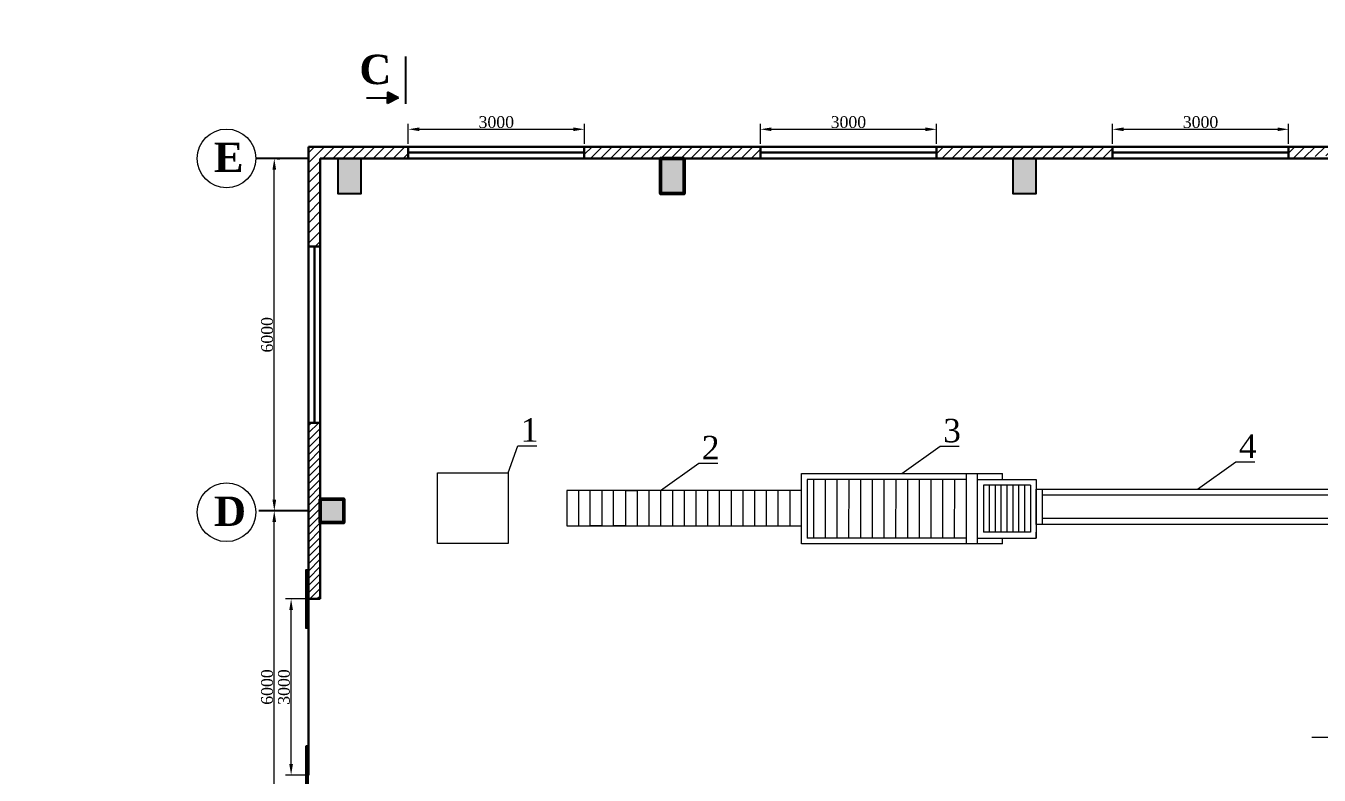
# Model space of a CAD drawing. Header units: inches. Extents: x -4475333 to 345677417, y -211198149 to 2125895.
# Drawn here: x -1977735 to -1955699, y 886805 to 899562 of the extents above; entities that cross this region are included whole.
import ezdxf

# ---------------------------------------------------------------- set-up
doc = ezdxf.new("R2010")
doc.units = ezdxf.units.IN
doc.header["$LTSCALE"] = 150
doc.header["$MEASUREMENT"] = 0
for name, color, linetype, lineweight in [('1. N thuong', 255, 'Continuous', 0), ('chuthichso', 8, 'Continuous', 0), ('cot', 2, 'Continuous', 50), ('KHUNG BVE', 7, 'Continuous', 0), ('NHA XUONG', 80, 'Continuous', 50)]:
    doc.layers.add(name, color=color, linetype=linetype, lineweight=lineweight)
for name, color, linetype in [('BUOC COT', 7, 'Continuous'), ('KHUNG TENMANH', 130, 'Continuous'), ('MATCAT', 132, 'Continuous'), ('NET NHAP', 7, 'Continuous')]:
    doc.layers.add(name, color=color, linetype=linetype)
doc.styles.add('1', font='times.ttf')
doc.styles.add('CHU DAM', font='arialbd.ttf', dxfattribs={"height": 200})
doc.styles.get("Standard").update_dxf_attribs({"font": 'times.ttf', "height": 100})
doc.dimstyles.new('75', dxfattribs={"dimtxt": 200, "dimasz": 188, "dimexe": 94, "dimexo": 47, "dimgap": 20, "dimtad": 1, "dimtoh": 1, "dimdec": 0, "dimtxsty": '1', "dimcen": 2.5, "dimclrt": 256, "dimadec": 0, "dimazin": 0, "dimtfac": 1, "dimtdec": 0, "dimtix": 1, "dimtmove": 0, "dimatfit": 2, "dimfxl": 1, "dimlwd": 9, "dimlwe": 9, "dimarcsym": 0})
pattern_1 = [(225, (-1964129.981659102, 883841.1507948914), (85.53711062740493, -85.53711062740497), [])]

# ---------------------------------------------------------------- blocks, each defined once
blk = doc.blocks.new('*D218')
at = {"layer": 'Defpoints', "color": 0, "lineweight": 0, "ltscale": 3, "transparency": 16777216}
for p in [(-1973582.278267976, 891305.3158348701), (-1973502.970056121, 891305.3158348701), (-1973582.278267976, 885305.3158348701)]:
    blk.add_point(p, dxfattribs=at)
at = {"layer": 'NET NHAP', "color": 0, "lineweight": 9, "ltscale": 3, "transparency": 16777216}
for p, q in [((-1973535.278267976, 891305.3158348701), (-1973408.970056121, 891305.3158348701)), ((-1973502.970056121, 885493.3158348701), (-1973502.970056121, 891117.3158348701)), ((-1973535.278267976, 885305.3158348701), (-1973408.970056121, 885305.3158348701))]:
    blk.add_line(p, q, dxfattribs=at)
at = {"layer": 'NET NHAP', "color": 0, "lineweight": 0, "ltscale": 3, "transparency": 16777216}
for points in [[(-1973534.303389454, 891117.3158348701), (-1973471.636722788, 891117.3158348701), (-1973502.970056121, 891305.3158348701)], [(-1973534.303389454, 885493.3158348701), (-1973471.636722788, 885493.3158348701), (-1973502.970056121, 885305.3158348701)]]:
    blk.add_solid(points, dxfattribs=at)
at = {"layer": 'NET NHAP', "lineweight": 13, "ltscale": 3, "transparency": 16777216, "insert": (-1973624.700409402, 888305.3158348697), "char_height": 200, "attachment_point": 5, "rotation": 90, "style": '1'}
blk.add_mtext('6000', dxfattribs=at)
blk = doc.blocks.new('*D219')
at = {"layer": 'Defpoints', "color": 0, "lineweight": 0, "ltscale": 3, "transparency": 16777216}
for p in [(-1973502.176611537, 897300.4229264325), (-1973502.176611509, 897300.4229264325), (-1973531.534062164, 891305.3158348701)]:
    blk.add_point(p, dxfattribs=at)
at = {"layer": 'NET NHAP', "color": 0, "lineweight": 9, "ltscale": 3, "transparency": 16777216}
for p, q in [((-1973502.176611509, 891493.3158348701), (-1973502.176611509, 897112.4229264325)), ((-1973455.176611537, 897300.4229264325), (-1973408.176611509, 897300.4229264325)), ((-1973484.534062164, 891305.3158348701), (-1973408.176611509, 891305.3158348701))]:
    blk.add_line(p, q, dxfattribs=at)
at = {"layer": 'NET NHAP', "color": 0, "lineweight": 0, "ltscale": 3, "transparency": 16777216}
for points in [[(-1973533.509944842, 897112.4229264325), (-1973470.843278176, 897112.4229264325), (-1973502.176611509, 897300.4229264325)], [(-1973533.509944842, 891493.3158348701), (-1973470.843278176, 891493.3158348701), (-1973502.176611509, 891305.3158348701)]]:
    blk.add_solid(points, dxfattribs=at)
at = {"layer": 'NET NHAP', "lineweight": 13, "ltscale": 3, "transparency": 16777216, "insert": (-1973623.90696479, 894302.8693806509), "char_height": 200, "attachment_point": 5, "rotation": 90, "style": '1'}
blk.add_mtext('6000', dxfattribs=at)
blk = doc.blocks.new('*D223')
at = {"layer": 'Defpoints', "color": 0, "lineweight": 0, "ltscale": 3, "transparency": 16777216}
for p in [(-1962219.686454404, 897801.3222520109), (-1965219.686454404, 897505.3158348701), (-1962219.686454404, 897505.3158348701)]:
    blk.add_point(p, dxfattribs=at)
at = {"layer": 'NET NHAP', "color": 0, "lineweight": 9, "ltscale": 3, "transparency": 16777216}
for p, q in [((-1965219.686454404, 897552.3158348701), (-1965219.686454404, 897895.3222520109)), ((-1965031.686454404, 897801.3222520109), (-1962407.686454404, 897801.3222520109)), ((-1962219.686454404, 897552.3158348701), (-1962219.686454404, 897895.3222520109))]:
    blk.add_line(p, q, dxfattribs=at)
at = {"layer": 'NET NHAP', "color": 0, "lineweight": 0, "ltscale": 3, "transparency": 16777216}
for points in [[(-1965031.686454404, 897832.6555853443), (-1965031.686454404, 897769.9889186776), (-1965219.686454404, 897801.3222520109)], [(-1962407.686454404, 897832.6555853443), (-1962407.686454404, 897769.9889186776), (-1962219.686454404, 897801.3222520109)]]:
    blk.add_solid(points, dxfattribs=at)
at = {"layer": 'NET NHAP', "lineweight": 13, "ltscale": 3, "transparency": 16777216, "insert": (-1963719.686454404, 897923.0526052914), "char_height": 200, "attachment_point": 5, "style": '1'}
blk.add_mtext('3000', dxfattribs=at)
blk = doc.blocks.new('*D224')
at = {"layer": 'Defpoints', "color": 0, "lineweight": 0, "ltscale": 3, "transparency": 16777216}
for p in [(-1956219.686454404, 897801.3222520109), (-1959219.686454404, 897505.3158348701), (-1956219.686454404, 897505.3158348701)]:
    blk.add_point(p, dxfattribs=at)
at = {"layer": 'NET NHAP', "color": 0, "lineweight": 9, "ltscale": 3, "transparency": 16777216}
for p, q in [((-1959219.686454404, 897552.3158348701), (-1959219.686454404, 897895.3222520109)), ((-1959031.686454404, 897801.3222520109), (-1956407.686454404, 897801.3222520109)), ((-1956219.686454404, 897552.3158348701), (-1956219.686454404, 897895.3222520109))]:
    blk.add_line(p, q, dxfattribs=at)
at = {"layer": 'NET NHAP', "color": 0, "lineweight": 0, "ltscale": 3, "transparency": 16777216}
for points in [[(-1959031.686454404, 897832.6555853443), (-1959031.686454404, 897769.9889186776), (-1959219.686454404, 897801.3222520109)], [(-1956407.686454404, 897832.6555853443), (-1956407.686454404, 897769.9889186776), (-1956219.686454404, 897801.3222520109)]]:
    blk.add_solid(points, dxfattribs=at)
at = {"layer": 'NET NHAP', "lineweight": 13, "ltscale": 3, "transparency": 16777216, "insert": (-1957719.686454404, 897923.0526052914), "char_height": 200, "attachment_point": 5, "style": '1'}
blk.add_mtext('3000', dxfattribs=at)
blk = doc.blocks.new('*D208')
at = {"layer": 'Defpoints', "color": 0, "lineweight": 0, "ltscale": 3, "transparency": 16777216}
for p in [(-1968219.12962297, 897801.3222520109), (-1971219.12962297, 897505.3158348701), (-1968219.12962297, 897505.3158348701)]:
    blk.add_point(p, dxfattribs=at)
at = {"layer": 'NET NHAP', "color": 0, "lineweight": 9, "ltscale": 3, "transparency": 16777216}
for p, q in [((-1971219.12962297, 897552.3158348701), (-1971219.12962297, 897895.3222520109)), ((-1971031.12962297, 897801.3222520109), (-1968407.12962297, 897801.3222520109)), ((-1968219.12962297, 897552.3158348701), (-1968219.12962297, 897895.3222520109))]:
    blk.add_line(p, q, dxfattribs=at)
at = {"layer": 'NET NHAP', "color": 0, "lineweight": 0, "ltscale": 3, "transparency": 16777216}
for points in [[(-1971031.12962297, 897832.6555853443), (-1971031.12962297, 897769.9889186776), (-1971219.12962297, 897801.3222520109)], [(-1968407.12962297, 897832.6555853443), (-1968407.12962297, 897769.9889186776), (-1968219.12962297, 897801.3222520109)]]:
    blk.add_solid(points, dxfattribs=at)
at = {"layer": 'NET NHAP', "lineweight": 13, "ltscale": 3, "transparency": 16777216, "insert": (-1969719.12962297, 897923.0526052914), "char_height": 200, "attachment_point": 5, "style": '1'}
blk.add_mtext('3000', dxfattribs=at)
blk = doc.blocks.new('*D200')
at = {"layer": 'Defpoints', "color": 0, "lineweight": 0, "ltscale": 3, "transparency": 16777216}
for p in [(-1973215.696316016, 889805.4913949841), (-1972919.689898903, 889805.4913949841), (-1972919.689898903, 886805.4913949841)]:
    blk.add_point(p, dxfattribs=at)
at = {"layer": 'NET NHAP', "color": 0, "lineweight": 9, "ltscale": 3, "transparency": 16777216}
for p, q in [((-1972966.689898903, 889805.4913949841), (-1973309.696316016, 889805.4913949841)), ((-1973215.696316016, 886993.4913949841), (-1973215.696316016, 889617.4913949841)), ((-1972966.689898903, 886805.4913949841), (-1973309.696316016, 886805.4913949841))]:
    blk.add_line(p, q, dxfattribs=at)
at = {"layer": 'NET NHAP', "color": 0, "lineweight": 0, "ltscale": 3, "transparency": 16777216}
for points in [[(-1973247.029649349, 889617.4913949841), (-1973184.362982683, 889617.4913949841), (-1973215.696316016, 889805.4913949841)], [(-1973247.029649349, 886993.4913949841), (-1973184.362982683, 886993.4913949841), (-1973215.696316016, 886805.4913949841)]]:
    blk.add_solid(points, dxfattribs=at)
at = {"layer": 'NET NHAP', "lineweight": 13, "ltscale": 3, "transparency": 16777216, "insert": (-1973337.426669297, 888305.4913949837), "char_height": 200, "attachment_point": 5, "rotation": 90, "style": '1'}
blk.add_mtext('3000', dxfattribs=at)

msp = doc.modelspace()

# ---------------------------------------------------------------- hatches: boundary and pattern name
at = {"layer": 'cot', "lineweight": 9}
for points in [[(-1972020.038954405, 897305.3158348701), (-1972420.038954405, 897305.3158348701), (-1972420.038954405, 896705.3158348701), (-1972020.038954405, 896705.3158348701)], [(-1966519.686454404, 897305.3158348701), (-1966919.686454404, 897305.3158348701), (-1966919.686454404, 896705.3158348701), (-1966519.686454404, 896705.3158348701)], [(-1966519.686454404, 897305.3158348701), (-1966919.686454404, 897305.3158348701), (-1966919.686454404, 896705.3158348701), (-1966519.686454404, 896705.3158348701)], [(-1960519.686454404, 897305.3158348701), (-1960919.686454404, 897305.3158348701), (-1960919.686454404, 896705.3158348701), (-1960519.686454404, 896705.3158348701)], [(-1972319.689898904, 891105.3158348701), (-1972319.689898904, 891505.3158348701), (-1972719.689898904, 891505.3158348701), (-1972719.689898904, 891105.3158348701)]]:
    msp.add_hatch(color=256, dxfattribs=at).paths.add_polyline_path(points)
at = {"layer": 'KHUNG BVE', "linetype": 'ByBlock', "lineweight": 9, "ltscale": 10}
msp.add_hatch(color=256, dxfattribs=at).paths.add_polyline_path([(-1971388.283825573, 898335.9400632319), (-1971574.827098677, 898433.3587857999), (-1971574.827098677, 898335.9400632319), (-1971574.827098677, 898238.5213406638)])
at = {"layer": 'KHUNG BVE', "lineweight": 0}
h = msp.add_hatch(dxfattribs=at)
h.set_pattern_fill('ANSI31', color=5, scale=700)
h.set_pattern_definition([(45, (-21097.6833097497, 82741.00329948799), (-61.87184335382291, 61.87184335382291), [])])
h.paths.add_polyline_path([(-1972919.689898904, 889805.3158348701), (-1972719.689898904, 889805.3158348701), (-1972719.689898904, 892805.3158348701), (-1972919.689898904, 892805.3158348701)])
at = {"layer": 'KHUNG BVE', "linetype": 'Continuous', "lineweight": 9, "ltscale": 10}
h = msp.add_hatch(dxfattribs=at)
h.set_pattern_fill('ANSI31', color=5, angle=-270.0000000000001, style=0)
h.set_pattern_definition([(134.9999999999999, (-1933897.689898904, 177188.3158348701), (-0.08838834764831849, -0.08838834764831839), [])])
h.paths.add_polyline_path([(-1972969.689898904, 890305.3158348701), (-1972919.689898904, 890305.3158348701), (-1972919.689898904, 889305.3158348701), (-1972969.689898904, 889305.3158348701)])
h = msp.add_hatch(dxfattribs=at)
h.set_pattern_fill('ANSI31', color=5, angle=-270.0000000000001, style=0)
h.set_pattern_definition([(134.9999999999999, (-1933897.689898903, 174188.3158348701), (-0.08838834764831849, -0.08838834764831839), [])])
h.paths.add_polyline_path([(-1972969.689898903, 887305.3158348701), (-1972919.689898903, 887305.3158348701), (-1972919.689898903, 886305.3158348701), (-1972969.689898903, 886305.3158348701)])
at = {"layer": 'MATCAT', "lineweight": 9, "ltscale": 10}
h = msp.add_hatch(dxfattribs=at)
h.set_pattern_fill('ANSI31', color=5, scale=967.7419354838711, angle=180, style=0)
h.set_pattern_definition([(225, (-1984073.630068121, 847585.5200818931), (85.53711062740494, -85.53711062740497), [])])
h.paths.add_polyline_path([(-1972719.689898904, 897305.3158348701), (-1971219.689898904, 897305.3158348701), (-1971219.689898904, 897505.3158348701), (-1972919.689898904, 897505.3158348701), (-1972919.689898904, 895805.3158348701), (-1972719.689898904, 895805.3158348701)])
h = msp.add_hatch(dxfattribs=at)
h.set_pattern_fill('ANSI31', color=5, scale=967.7419354838711, angle=180, style=0)
h.set_pattern_definition(pattern_1)
edge = h.paths.add_edge_path()
edge.add_line((-1968219.686454404, 897505.3158348701), (-1965219.686454404, 897505.3158348701))
edge.add_line((-1968219.686454404, 897305.2533348701), (-1965219.686454404, 897305.2533348701))
edge.add_line((-1968219.686454404, 897305.2533348701), (-1968219.686454404, 897505.3158348701))
edge.add_line((-1965219.686454404, 897305.3158348701), (-1965219.686454404, 897505.3158348701))
h = msp.add_hatch(dxfattribs=at)
h.set_pattern_fill('ANSI31', color=5, scale=967.7419354838711, angle=180, style=0)
h.set_pattern_definition(pattern_1)
h.paths.add_polyline_path([(-1962219.686454404, 897505.3158348701), (-1959219.686454404, 897505.3158348701), (-1959219.686454404, 897305.2533348701), (-1962219.686454404, 897305.2533348701)])
h = msp.add_hatch(dxfattribs=at)
h.set_pattern_fill('ANSI31', color=5, scale=967.7419354838711, angle=180, style=0)
h.set_pattern_definition(pattern_1)
edge = h.paths.add_edge_path()
edge.add_line((-1956219.686454404, 897505.3158348701), (-1953219.686454404, 897505.3158348701))
edge.add_line((-1956219.686454404, 897305.2533348701), (-1953219.686454404, 897305.2533348701))
edge.add_line((-1953219.686454404, 897505.3158348701), (-1953219.686454404, 897305.3158348701))
edge.add_line((-1956219.686454404, 897305.3158348701), (-1956219.686454404, 897505.3158348701))

# ---------------------------------------------------------------- linework, layer by layer
at = {"linetype": 'ByBlock'}
for p, q in [((-1972919.689898904, 897305.3158348701), (-1973816.689898904, 897305.3158348701)), ((-1972919.689898904, 891305.3158348701), (-1973765.945693092, 891305.3158348701))]:
    msp.add_line(p, q, dxfattribs=at)
at = {"layer": '1. N thuong', "lineweight": 0}
for p, q in [((-1970719.689898903, 891950.2409553679), (-1969519.689898903, 891950.2409553679)), ((-1970719.689898903, 890750.2409553677), (-1970719.689898903, 891950.2409553679)), ((-1969519.689898903, 891950.2409553679), (-1969519.689898903, 890750.2409553679)), ((-1964519.689898903, 890740.7407012524), (-1964519.689898903, 891940.7407012524)), ((-1964519.689898903, 891940.7407012524), (-1961095.668083919, 891940.7407012524)), ((-1964519.689898903, 891940.7407012524), (-1964419.689898903, 891940.7407012524)), ((-1964419.689898904, 891840.6288074616), (-1964419.689898903, 890840.7407012524)), ((-1961709.177102771, 891837.587380083), (-1964419.689898903, 891840.6288074611)), ((-1964309.734865358, 890843.4337049981), (-1964308.61619285, 891840.3919646956)), ((-1964109.736376247, 890840.7407012524), (-1964108.61770374, 891837.6989609494)), ((-1963909.736376247, 890840.7407012524), (-1963908.61770374, 891837.6989609494)), ((-1963709.736376247, 890840.7407012524), (-1963708.61770374, 891837.6989609494)), ((-1963509.736376247, 890840.7407012524), (-1963508.61770374, 891837.6989609494)), ((-1963309.736376247, 890840.7407012524), (-1963308.61770374, 891837.6989609494)), ((-1963109.736376247, 890840.7407012524), (-1963108.61770374, 891837.6989609494)), ((-1962909.736376247, 890840.7407012524), (-1962908.61770374, 891837.6989609494)), ((-1962709.736376247, 890840.7407012524), (-1962708.61770374, 891837.6989609494)), ((-1962509.735998525, 890841.4139521888), (-1962508.617326017, 891838.3722118863)), ((-1962309.736376247, 890840.7407012524), (-1962308.61770374, 891837.6989609494)), ((-1962109.736376247, 890840.7407012524), (-1962108.61770374, 891837.6989609494)), ((-1961909.736376247, 890840.7407012524), (-1961908.61770374, 891837.6989609494)), ((-1961709.736376247, 890740.7407012524), (-1961709.736376247, 891940.7407012524)), ((-1961519.599791591, 890740.7407012524), (-1961519.599791591, 891940.7407012524)), ((-1961519.599791591, 891840.7407012524), (-1960519.689898903, 891840.7407012524)), ((-1961095.668083919, 891840.7407012524), (-1961095.668083919, 891940.7407012524)), ((-1960519.689898903, 891840.7407012524), (-1960519.689898903, 890840.7407012524)), ((-1964519.689898903, 891650.2409553679), (-1968519.689898903, 891650.2409553679)), ((-1968519.689898903, 891650.2409553679), (-1968519.689898904, 891050.2409553679)), ((-1968129.609198931, 891650.2409553672), (-1968329.609198931, 891650.2409553672)), ((-1968319.689898903, 891650.2409553672), (-1968319.689898903, 891050.2409553679)), ((-1968119.689898903, 891050.2409553679), (-1968119.689898903, 891650.2409553672)), ((-1967729.609198933, 891650.2409553675), (-1967929.609198933, 891650.2409553675)), ((-1967919.689898903, 891650.2409553675), (-1967919.689898903, 891050.2409553679)), ((-1967719.689898903, 891050.2409553679), (-1967719.689898903, 891650.2409553675)), ((-1967519.689898903, 891650.2409553675), (-1967619.689898903, 891650.2409553675)), ((-1964519.689898903, 891650.2409553679), (-1967519.689898903, 891650.2409553675)), ((-1967519.689898903, 891650.2409553675), (-1967519.689898903, 891050.2409553679)), ((-1967519.689898903, 891650.2409553675), (-1967319.689898903, 891650.2409553675)), ((-1967319.689898903, 891650.2409553675), (-1967319.689898903, 891050.2409553679)), ((-1967119.689898903, 891650.2409553675), (-1967119.689898903, 891050.2409553679)), ((-1966919.689898903, 891650.2409553675), (-1966919.689898903, 891050.2409553679)), ((-1966719.689898903, 891650.2409553675), (-1966719.689898903, 891050.2409553679)), ((-1966519.689898903, 891650.2409553675), (-1966519.689898903, 891050.2409553679)), ((-1966319.689898903, 891650.2409553675), (-1966319.689898903, 891050.2409553679)), ((-1966119.689898903, 891650.2409553675), (-1966119.689898903, 891050.2409553679)), ((-1965919.689898903, 891650.2409553675), (-1965919.689898903, 891050.2409553679)), ((-1965719.689898903, 891650.2409553675), (-1965719.689898903, 891050.2409553679)), ((-1965519.689898903, 891650.2409553675), (-1965519.689898903, 891050.2409553679)), ((-1965319.689898903, 891650.2409553675), (-1965319.689898903, 891050.2409553679)), ((-1965119.689898903, 891650.2409553675), (-1965119.689898903, 891050.2409553679)), ((-1964919.689898903, 891650.2409553675), (-1964919.689898903, 891050.2409553679)), ((-1964719.689898903, 891650.2409553679), (-1964719.689898903, 891050.2409553684)), ((-1961419.689898903, 891740.7407012524), (-1961419.689898903, 890940.7407012524)), ((-1960619.689898903, 891740.7407012524), (-1961419.599791591, 891740.7407012524)), ((-1961319.689898903, 891740.7407012524), (-1961319.689898903, 890940.7407012524)), ((-1961219.689898903, 891740.7407012505), (-1961219.689898903, 890940.740701251)), ((-1961119.689898903, 891740.7407012524), (-1961119.689898903, 890940.7407012524)), ((-1961019.689898903, 891740.7407012514), (-1961019.689898903, 890940.7407012514)), ((-1960919.689898903, 891740.7407012524), (-1960919.689898903, 890940.7407012524)), ((-1960819.689898903, 891740.7407012519), (-1960819.689898903, 890940.7407012524)), ((-1960719.689898903, 891740.7407012524), (-1960719.689898903, 890940.7407012524)), ((-1960619.689898903, 891740.7407012524), (-1960619.689898903, 890940.7407012524)), ((-1960519.70469104, 891075.2407012524), (-1960519.70469104, 891675.2407012524)), ((-1960519.689898903, 891675.2407012524), (-1955019.689898903, 891675.2407012524)), ((-1960419.70469104, 891675.2407012524), (-1960419.70469104, 891075.2407012524)), ((-1960419.70469104, 891575.2407012524), (-1955119.689898903, 891575.2407012521)), ((-1964519.689898903, 890740.7433438683), (-1964519.689898903, 891340.7433438683)), ((-1955119.689898903, 891175.2407012526), (-1960419.70469104, 891175.2407012524)), ((-1968519.689898904, 891050.2409553679), (-1964519.689898903, 891050.2409553679)), ((-1967929.609198931, 891050.2409553679), (-1968129.609198931, 891050.2409553679)), ((-1967529.609198932, 891050.2409553679), (-1967729.609198932, 891050.2409553679)), ((-1967529.609198932, 891050.2409553679), (-1967529.609198932, 891050.2409553679)), ((-1967519.689898903, 891050.2409553679), (-1964519.689898903, 891050.2409553679)), ((-1960619.689898903, 890940.7407012524), (-1961419.599791591, 890940.7407012524)), ((-1955019.689898903, 891075.2407012524), (-1960519.689898903, 891075.2407012524)), ((-1960519.689898903, 890840.7407012524), (-1960519.689898903, 890940.7407012524)), ((-1969519.689898903, 890750.2409553679), (-1970719.689898903, 890750.2409553677)), ((-1961095.668083919, 890740.7407012524), (-1964519.689898903, 890740.7407012524)), ((-1961709.736376247, 890840.7407012524), (-1964419.689898903, 890840.7407012524)), ((-1961709.736376247, 890840.7407012524), (-1961809.736376247, 890840.7407012524)), ((-1961709.736376247, 890740.7407012524), (-1961709.736376247, 890840.7407012524)), ((-1961519.599791591, 890840.7407012524), (-1960519.689898903, 890840.7407012524)), ((-1961095.668083919, 890740.7407012524), (-1961095.668083919, 890840.7407012524)), ((-1955825.007194861, 887449.7931525595), (-1954452.170368174, 887449.7931525595))]:
    msp.add_line(p, q, dxfattribs=at)
at = {"layer": 'BUOC COT', "lineweight": 13, "ltscale": 10}
for centre in [(-1974316.689898904, 897305.3158348701), (-1974316.081571655, 891280.659047015)]:
    msp.add_circle(centre, 500, dxfattribs=at)
at = {"layer": 'chuthichso', "lineweight": 0}
for p, q in [((-1969519.696587946, 891950.22225969), (-1969353.692746992, 892414.1981415413)), ((-1969353.692746992, 892414.1981415413), (-1969030.825525249, 892414.1981415413)), ((-1962807.678991411, 891940.7407012524), (-1962154.76695768, 892404.7165831036)), ((-1962154.76695768, 892404.7165831036), (-1961831.899735937, 892404.7165831036)), ((-1966919.689898903, 891650.2409553679), (-1966266.777865172, 892114.2168372192)), ((-1966266.777865172, 892114.2168372192), (-1965943.910643429, 892114.2168372192)), ((-1957769.697294972, 891675.2407012524), (-1957116.785261241, 892139.2165831036)), ((-1957116.785261241, 892139.2165831036), (-1956793.918039498, 892139.2165831036))]:
    msp.add_line(p, q, dxfattribs=at)
at = {"layer": 'cot'}
for points in [[(-1966519.686454404, 897305.3158348701), (-1966919.686454404, 897305.3158348701), (-1966919.686454404, 896705.3158348701), (-1966519.686454404, 896705.3158348701)], [(-1966519.686454404, 897305.3158348701), (-1966919.686454404, 897305.3158348701), (-1966919.686454404, 896705.3158348701), (-1966519.686454404, 896705.3158348701)], [(-1972719.689898904, 891505.3158348701), (-1972319.689898904, 891505.3158348701), (-1972319.689898904, 891105.3158348701), (-1972719.689898904, 891105.3158348701)]]:
    msp.add_lwpolyline(points, close=True, dxfattribs=at)
at = {"layer": 'KHUNG BVE', "linetype": 'ByBlock', "lineweight": -2, "ltscale": 10}
for p, q in [((-1971265.032385228, 899040.2777007136), (-1971265.050365133, 898232.9993947388)), ((-1971388.283825573, 898335.9400632319), (-1971574.827098677, 898433.3587857999)), ((-1971574.827098677, 898433.3587857999), (-1971574.827098677, 898335.9400632319)), ((-1971931.896264749, 898335.9400632319), (-1971388.283825573, 898335.9400632319)), ((-1971388.283825573, 898335.9400632319), (-1971574.827098677, 898238.5213406638)), ((-1971574.827098677, 898238.5213406638), (-1971574.827098677, 898335.9400632319))]:
    msp.add_line(p, q, dxfattribs=at)
at = {"layer": 'KHUNG BVE', "color": 3, "linetype": 'Continuous', "lineweight": 30, "ltscale": 10}
for p, q in [((-1972919.689898904, 897505.3158348701), (-1972919.689898904, 895805.3158348701)), ((-1972210.403343404, 897505.3158348701), (-1972919.689898904, 897505.3158348701)), ((-1971219.689898904, 897505.3158348701), (-1972919.689898904, 897505.3158348701)), ((-1972919.689898904, 895805.3158348701), (-1972919.689898904, 897505.3158348701)), ((-1971710.787960265, 897505.3158348701), (-1972429.038954405, 897505.3158348701)), ((-1970719.694948544, 897505.3158348701), (-1971719.677960265, 897505.3158348701)), ((-1971219.689898904, 897305.3158348701), (-1971219.689898904, 897505.3158348701)), ((-1971219.689898904, 897505.3158348701), (-1968219.689898904, 897505.3158348701)), ((-1971219.689898904, 897405.3158348701), (-1968219.689898904, 897405.3158348701)), ((-1971219.686454404, 897505.3158348701), (-1968219.686454404, 897505.3158348701)), ((-1971219.686454404, 897505.3158348701), (-1968219.686454404, 897505.3158348701)), ((-1967719.694948544, 897505.3158348701), (-1968719.677960265, 897505.3158348701)), ((-1965219.689898904, 897505.3158348701), (-1968219.689898904, 897505.3158348701)), ((-1968219.686454404, 897305.2533348701), (-1968219.689898904, 897505.3158348701)), ((-1968219.686454404, 897505.3158348701), (-1965219.686454404, 897505.3158348701)), ((-1965219.689898904, 897305.3158348701), (-1965219.689898904, 897505.3158348701)), ((-1965219.686454404, 897305.3158348701), (-1965219.686454404, 897505.3158348701)), ((-1965219.686454404, 897505.3158348701), (-1962219.686454404, 897505.3158348701)), ((-1962219.686454404, 897405.2845848701), (-1965219.686454404, 897405.2845848701)), ((-1962219.686454404, 897305.2533348701), (-1962219.686454404, 897505.3158348701)), ((-1962219.686454404, 897505.3158348701), (-1959219.686454404, 897505.3158348701)), ((-1959219.686454404, 897305.2533348701), (-1959219.686454404, 897505.3158348701)), ((-1959219.686454404, 897505.3158348701), (-1956219.686454404, 897505.3158348701)), ((-1956219.686454404, 897405.3158348701), (-1959219.686454404, 897405.3158348701)), ((-1956219.686454404, 897305.3158348701), (-1956219.686454404, 897505.3158348701)), ((-1956219.686454404, 897505.3158348701), (-1953219.686454404, 897505.3158348701)), ((-1972719.689898904, 895805.3158348701), (-1972719.689898904, 897305.3158348701)), ((-1972719.689898904, 897305.3158348701), (-1972719.689898904, 895805.3158348701)), ((-1972719.689898904, 895805.3158348701), (-1972719.689898904, 897305.3158348701)), ((-1972719.689898904, 897305.3158348701), (-1971210.796454404, 897305.3158348701)), ((-1971219.689898904, 897305.3158348701), (-1968219.686454404, 897305.3158348701)), ((-1968219.689898904, 897305.3158348701), (-1965219.689898904, 897305.3158348701)), ((-1968219.686454404, 897305.2533348701), (-1965219.686454404, 897305.2533348701)), ((-1965219.686454404, 897305.3158348701), (-1962219.686454404, 897305.2533348701)), ((-1962219.686454404, 897305.2533348701), (-1959219.686454404, 897305.2533348701)), ((-1959219.686454404, 897305.2533348701), (-1956219.686454404, 897305.2533348701)), ((-1956219.686454404, 897305.2533348701), (-1953219.686454404, 897305.2533348701)), ((-1972919.689898904, 895805.3158348701), (-1972719.689898904, 895805.3158348701)), ((-1972719.689898904, 895805.3158348701), (-1972919.689898904, 895805.3158348701)), ((-1972719.689898904, 895805.3158348701), (-1972919.689898904, 895805.3158348701)), ((-1972919.689898905, 895805.3158348701), (-1972919.689898905, 892805.4913949831)), ((-1972819.689898905, 892805.4913949831), (-1972819.689898905, 895805.3158348701)), ((-1972719.689898904, 895805.3158348701), (-1972719.689898904, 895805.3158348701)), ((-1972719.689898904, 892805.3158348701), (-1972719.689898904, 895805.3158348701)), ((-1972919.689898904, 889805.3158348701), (-1972919.689898904, 892805.3158348701)), ((-1972719.689898904, 892805.3158348701), (-1972919.689898904, 892805.3158348701)), ((-1972919.689898904, 892805.3158348701), (-1972919.689898904, 889805.3158348701)), ((-1972919.689898904, 892805.3158348701), (-1972719.689898904, 892805.3158348701)), ((-1972919.689898904, 892805.3158348701), (-1972819.689898904, 892805.3158348701)), ((-1972719.689898904, 892805.3158348701), (-1972719.689898904, 889805.3158348701)), ((-1972719.689898904, 889805.3158348701), (-1972719.689898904, 892805.3158348701)), ((-1972719.689898904, 891305.3158348701), (-1972719.689898904, 889805.3158348701)), ((-1972919.689898904, 889805.3158348701), (-1972719.689898904, 889805.3158348701)), ((-1972919.689898904, 889805.3158348701), (-1972919.689898904, 886805.3158348701)), ((-1972719.689898904, 889805.3158348701), (-1972719.689898904, 889805.3158348701))]:
    msp.add_line(p, q, dxfattribs=at)
at = {"layer": 'KHUNG BVE', "linetype": 'Continuous', "lineweight": -2, "ltscale": 10}
for p, q in [((-1972719.689898904, 897305.3158348701), (-1971219.689898904, 897305.3158348701)), ((-1966919.686454404, 897305.2533348701), (-1966719.712329418, 897302.0362964603)), ((-1972719.689898904, 895805.3158348701), (-1972919.689898904, 895805.3158348701)), ((-1972719.689898904, 892805.3158348701), (-1972919.689898904, 892805.3158348701)), ((-1972919.689898904, 886805.4913949831), (-1972919.689898904, 889805.3158348701))]:
    msp.add_line(p, q, dxfattribs=at)
at = {"layer": 'KHUNG BVE', "color": 3, "linetype": 'Continuous', "lineweight": 30, "ltscale": 10}
for points in [[(-1971210.796454404, 897305.3158348701), (-1972429.038954405, 897305.3158348701)], [(-1972029.038954405, 897305.3158348701), (-1972210.858954404, 897305.3158348701), (-1972210.858954404, 897305.3158348701)]]:
    msp.add_lwpolyline(points, dxfattribs=at)
at = {"layer": 'KHUNG BVE', "lineweight": 0}
msp.add_circle((-1916098.161080986, 889715.0895494744), 188435.8836713284, dxfattribs=at)
at = {"layer": 'KHUNG TENMANH'}
msp.add_lwpolyline([(-1972020.038954405, 897305.3158348701), (-1972420.038954405, 897305.3158348701), (-1972420.038954405, 896705.3158348701), (-1972020.038954405, 896705.3158348701)], close=True, dxfattribs=at)
at = {"layer": 'KHUNG TENMANH', "color": 4}
msp.add_lwpolyline([(-1960519.686454404, 897305.3158348701), (-1960919.686454404, 897305.3158348701), (-1960919.686454404, 896705.3158348701), (-1960519.686454404, 896705.3158348701)], close=True, dxfattribs=at)
at = {"layer": 'MATCAT', "color": 3, "lineweight": 30, "ltscale": 3}
for p, q in [((-1972719.689898904, 892154.1001747011), (-1972719.689898904, 892354.1001747011)), ((-1972719.689898904, 891305.3158348701), (-1972719.689898904, 891505.3158348701))]:
    msp.add_line(p, q, dxfattribs=at)

# ---------------------------------------------------------------- texts
at = {"layer": '1. N thuong', "lineweight": 0, "char_height": 400, "width": 236.1209482620247, "attachment_point": 1}
for s, insert in [('1', (-1969303.382583468, 892881.685431663)), ('3', (-1962105.273179711, 892872.2038732253)), ('2', (-1966217.284087203, 892581.7041273408)), ('4', (-1957067.291483272, 892606.7038732253))]:
    msp.add_mtext(s, dxfattribs=dict(at, insert=insert))
at = {"layer": 'NHA XUONG', "color": 50, "linetype": 'ByBlock', "lineweight": -2, "ltscale": 10, "insert": (-1972052.405308256, 899070.9500321725), "char_height": 500, "width": 1744.455925516275, "attachment_point": 1, "style": 'CHU DAM'}
msp.add_mtext('{\\fTimes New Roman|b1|i0|c0|p18;C}', dxfattribs=at)
at = {"layer": 'NHA XUONG', "color": 50, "lineweight": 18, "ltscale": 10, "char_height": 500, "width": 872.2279627581374, "attachment_point": 1, "style": 'CHU DAM'}
for s, insert in [('{\\fTimes New Roman|b1|i0|c0|p18;E}', (-1974529.846045222, 897573.2997979927)), ('{\\fTimes New Roman|b1|i0|c0|p18;D}', (-1974529.237717972, 891548.6430101376))]:
    msp.add_mtext(s, dxfattribs=dict(at, insert=insert))

# ---------------------------------------------------------------- dimensions: what is measured, and where the dimension line sits
at = {"layer": 'NET NHAP', "color": 0, "lineweight": 13, "ltscale": 3}
for base, p1, p2, picture, middle in [((-1968219.12962297, 897801.3222520109), (-1971219.12962297, 897505.3158348701), (-1968219.12962297, 897505.3158348701), '*D208', (-1969719.12962297, 897923.0526052914)), ((-1962219.686454404, 897801.3222520109), (-1965219.686454404, 897505.3158348701), (-1962219.686454404, 897505.3158348701), '*D223', (-1963719.686454404, 897923.0526052914)), ((-1956219.686454404, 897801.3222520109), (-1959219.686454404, 897505.3158348701), (-1956219.686454404, 897505.3158348701), '*D224', (-1957719.686454404, 897923.0526052914))]:
    dim = msp.add_linear_dim(base=base, p1=p1, p2=p2, dimstyle='75', dxfattribs=at)
    dim.commit()
    dim.dimension.update_dxf_attribs({"geometry": picture, "text_midpoint": middle})
dim = msp.add_linear_dim(base=(-1973502.176611509, 897300.4229264325), p1=(-1973531.534062164, 891305.3158348701), p2=(-1973502.176611537, 897300.4229264325), angle=90, text='6000', dimstyle='75', dxfattribs=at)
dim.commit()
dim.dimension.update_dxf_attribs({"geometry": '*D219', "text_midpoint": (-1973623.90696479, 894302.8693806509)})
for base, p1, p2, picture, middle in [((-1973502.970056121, 891305.3158348701), (-1973582.278267976, 885305.3158348701), (-1973582.278267976, 891305.3158348701), '*D218', (-1973624.700409402, 888305.3158348697)), ((-1973215.696316016, 889805.4913949841), (-1972919.689898903, 886805.4913949841), (-1972919.689898903, 889805.4913949841), '*D200', (-1973337.426669297, 888305.4913949837))]:
    dim = msp.add_linear_dim(base=base, p1=p1, p2=p2, angle=90, dimstyle='75', dxfattribs=at)
    dim.commit()
    dim.dimension.update_dxf_attribs({"geometry": picture, "text_midpoint": middle})

doc.saveas('drawing.dxf')
